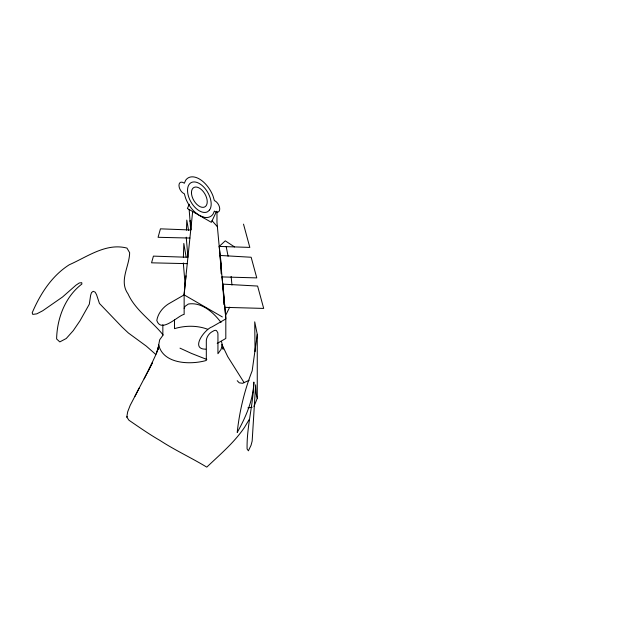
<?xml version="1.0" encoding="UTF-8"?>
<svg xmlns="http://www.w3.org/2000/svg" width="644" height="644" viewBox="0 0 644 644"><rect width="100%" height="100%" fill="white"/><g stroke="black" fill="none" stroke-linecap="round" stroke-linejoin="round"><path stroke-width="0.97" d="M183.387 257.101L183.822 243.456L186.108 256.924M186.462 230.141L186.776 220.095L188.595 230.488M189.151 209.437L190.737 229.989L160.437 228.837L158.078 237.298L189.908 238.055M195.253 213.027L195.277 212.423A22.299 12.88 60 0 1 185.697 198.408L184.305 193.715L183.588 193.409A6.521 3.767 60 0 1 178.976 185.424A6.521 3.767 60 0 1 183.588 182.759L184.305 183.282L185.697 180.199A22.299 12.88 60 0 1 213.011 195.969L214.404 200.662L215.128 200.968A6.521 3.767 60 0 1 219.733 208.954A6.521 3.767 60 0 1 215.128 211.618L214.404 211.095L213.011 214.178A22.299 12.88 60 0 1 203.44 217.133L199.358 215.402L195.277 212.423M192.588 212.23L184.144 293.672L184.144 314.409C178.839 314.868 161.04 334.059 156.814 320.422C158.078 312.815 163.689 306.351 170.378 302.817L184.144 294.88L185.987 275.801M162.843 324.673L162.852 335.387L159.672 339.799L157.724 350.062L158.142 348.372M255.048 351.6L254.718 321.847L257.262 334.333L252.166 370.847C244.43 390.522 239.423 411.532 237.217 432.438C245.855 417.095 253.293 399.996 253.857 382.053C253.309 404.529 246.628 426.352 247.087 448.924L248.407 450.808L251.079 445.213L252.166 441.019L255.628 384.814L256.191 393.951L257.262 398.29L253.986 406.412M249.156 419.566L244.446 427.455C234.134 442.678 219.99 454.551 206.78 467.133C191.437 457.828 175.071 450.293 160.01 440.472C149.287 434.306 139.048 427.133 128.953 420.234L126.779 417.03L127.697 411.749L130.177 405.374L152.362 362.846L144.151 378.889M221.464 341.336L222.196 344.556L221.109 349.306L217.938 353.733L217.946 334.244L217.777 332.634L216.464 330.597A8.332 4.138 -66.1 0 0 212.898 331.322A8.308 5.377 -53 0 0 208.245 335.355A8.219 5.321 -53 0 0 206.313 340.974L206.322 360.455C190.64 364.979 162.948 364.295 158.585 344.556M158.867 345.812L156.379 353.604M158.496 347.003L156.186 353.967L148.651 370.203M184.144 308.339L185.053 306.335L188.362 304.032C201.789 301.859 213.55 312.525 221.013 322.475M189.368 204.228L187.364 208.479L211.345 222.325L216.569 211.272M229.723 307.124L225.569 315.528L225.811 318.933L212.045 326.878C204.784 329.181 189.739 349.346 205.734 349.169M134.942 396.39L139.112 388.147M126.779 417.03L127.375 416.684M222.027 276.92L256.763 277.894L251.152 257.254L220.039 255.451L221.351 273.829L221.198 263.919L219.202 246.427L225.279 240.848L234.505 246.918M222.027 276.968L224.023 296.884L224.128 304.725L222.695 284.117L257.608 286.057L263.686 308.42L224.845 307.341L223.959 297.729M249.123 380.258L242.603 383.309L239.222 382.802L237.217 380.709M217.205 343.429L225.811 338.462L225.811 317.725L216.972 222.293L216.972 211.417M252.166 407.241L247.932 407.885M187.259 263.654L151.557 262.824L153.425 256.127L187.919 257.278L186.237 237.177M219.202 246.427L249.816 247.409L243.513 224.136M206.821 359.465L191.405 353.395L180.006 348.146M207.698 329.277C197.128 325.292 185.247 325.445 174.492 328.649L174.508 319.883M184.144 294.88L222.333 316.928M155.848 354.514L146.333 346.142L128.365 332.988L122.167 327.152L99.442 303.445L96.568 294.735L95.175 292.175L93.219 291.297L91.512 292.569L90.627 295.314L89.307 304.218L79.985 320.801L73.247 330.662L66.252 338.502L59.787 341.908L56.608 338.945C57.075 318.321 65.092 296.812 81.893 284.036L81.732 282.676L79.284 282.974L76.008 285.147L62.516 297.013L42.697 310.778L36.772 313.853L32.772 314.401L32.2 312.783C40.145 294.203 51.52 276.22 68.868 265.022L69.552 264.636C87.544 256.666 106.268 242.651 126.965 248.093L129.645 252.706C129.436 266.56 118.77 280.848 127.995 293.841C135.554 310.593 151.976 320.873 163.133 334.985M211.989 220.667L217.495 226.801M244.157 382.705L227.743 356.671L221.971 344.596M226.165 246.483L228.081 256.183M222.937 348.565L223.074 349.201L222.196 344.556M231.148 276.421L231.945 285.042M224.845 307.341L225.569 315.528M183.315 262.945L185.102 284.398M203.44 217.133L203.464 217.769M257.262 334.333L257.262 398.29M209.598 209.936L207.722 211.675A16.728 9.66 60 0 1 188.241 195.446A16.728 9.66 60 0 1 200.389 184.184A16.728 9.66 60 0 1 209.598 209.936M190.503 220.771L189.883 221.15L190.511 220.771L190.745 229.989L190.503 220.771M191.469 192.637A11.149 6.44 60 0 0 203.295 207.352A11.149 6.44 60 0 0 203.295 191.582A11.149 6.44 60 0 0 191.469 192.637"/></g></svg>
